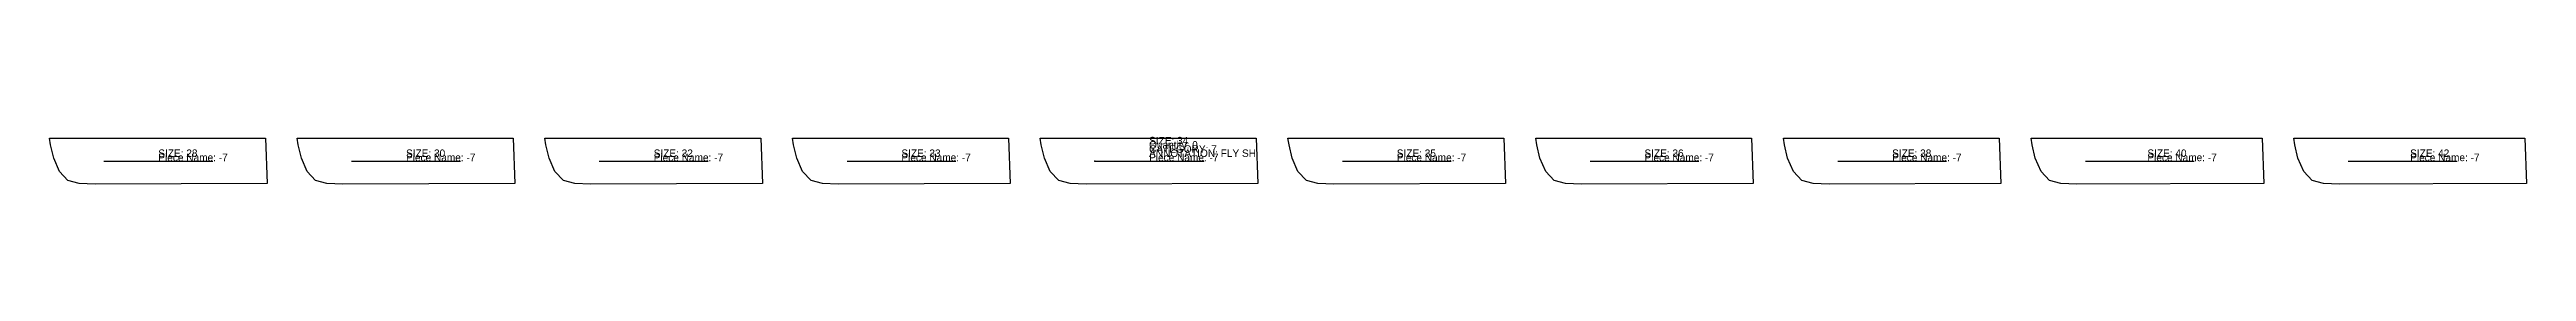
# Model space of a CAD drawing. Extents: x 0 to 2576, y 0 to 49.
# Drawn here: x 1767.4 to 1849.7, y 0 to 1.6 of the extents above; entities that cross this region are included whole.
import ezdxf

# ---------------------------------------------------------------- set-up
doc = ezdxf.new("R2010")
doc.units = 0

# ---------------------------------------------------------------- blocks, each defined once
blk = doc.blocks.new('1111-7_28')
at = {"layer": '1'}
blk.add_lwpolyline([(7.2219, 0.0232), (1.5174, 0), (0.988, 0.0291), (0.6113, 0.1229), (0.3319, 0.4231), (0.138, 0.8705), (0.034, 1.3145), (0, 1.5362), (7.1668, 1.5362), (7.2219, 0.0232)], close=True, dxfattribs=at)
at = {"layer": '5'}
blk.add_line((1.8055, 0.7681), (5.4164, 0.7681), dxfattribs=at)
at = {"layer": '7'}
blk.add_line((1.8055, 0.7681), (5.4164, 0.7681), dxfattribs=at)
at = {"layer": '1'}
for s, p in [('SIZE: 28', (3.6109, 0.9081)), ('Piece Name: -7', (3.6109, 0.7681))]:
    blk.add_text(s, height=0.25, dxfattribs=at).set_placement(p)
blk = doc.blocks.new('1111-7_30')
at = {"layer": '1'}
blk.add_lwpolyline([(7.2219, 0.0232), (1.5174, 0), (0.988, 0.0291), (0.6113, 0.1229), (0.3319, 0.4231), (0.138, 0.8705), (0.034, 1.3145), (0, 1.5362), (7.1668, 1.5362), (7.2219, 0.0232)], close=True, dxfattribs=at)
at = {"layer": '5'}
blk.add_line((1.8055, 0.7681), (5.4164, 0.7681), dxfattribs=at)
at = {"layer": '7'}
blk.add_line((1.8055, 0.7681), (5.4164, 0.7681), dxfattribs=at)
at = {"layer": '1'}
for s, p in [('SIZE: 30', (3.6109, 0.9081)), ('Piece Name: -7', (3.6109, 0.7681))]:
    blk.add_text(s, height=0.25, dxfattribs=at).set_placement(p)
blk = doc.blocks.new('1111-7_32')
at = {"layer": '1'}
blk.add_lwpolyline([(7.2219, 0.0232), (1.5174, 0), (0.988, 0.0291), (0.6113, 0.1229), (0.3319, 0.4231), (0.138, 0.8705), (0.034, 1.3145), (0, 1.5362), (7.1668, 1.5362), (7.2219, 0.0232)], close=True, dxfattribs=at)
at = {"layer": '5'}
blk.add_line((1.8055, 0.7681), (5.4164, 0.7681), dxfattribs=at)
at = {"layer": '7'}
blk.add_line((1.8055, 0.7681), (5.4164, 0.7681), dxfattribs=at)
at = {"layer": '1'}
for s, p in [('SIZE: 32', (3.6109, 0.9081)), ('Piece Name: -7', (3.6109, 0.7681))]:
    blk.add_text(s, height=0.25, dxfattribs=at).set_placement(p)
blk = doc.blocks.new('1111-7_33')
at = {"layer": '1'}
blk.add_lwpolyline([(7.2219, 0.0232), (1.5174, 0), (0.988, 0.0291), (0.6113, 0.1229), (0.3319, 0.4231), (0.138, 0.8705), (0.034, 1.3145), (0, 1.5362), (7.1668, 1.5362), (7.2219, 0.0232)], close=True, dxfattribs=at)
at = {"layer": '5'}
blk.add_line((1.8055, 0.7681), (5.4164, 0.7681), dxfattribs=at)
at = {"layer": '7'}
blk.add_line((1.8055, 0.7681), (5.4164, 0.7681), dxfattribs=at)
at = {"layer": '1'}
for s, p in [('SIZE: 33', (3.6109, 0.9081)), ('Piece Name: -7', (3.6109, 0.7681))]:
    blk.add_text(s, height=0.25, dxfattribs=at).set_placement(p)
blk = doc.blocks.new('1111-7_34')
at = {"layer": '1'}
blk.add_lwpolyline([(7.2219, 0.0232), (1.5174, 0), (0.988, 0.0291), (0.6113, 0.1229), (0.3319, 0.4231), (0.138, 0.8705), (0.034, 1.3145), (0, 1.5362), (7.1668, 1.5362), (7.2219, 0.0232)], close=True, dxfattribs=at)
at = {"layer": '2'}
for p in [(1.8055, 0.7681), (5.4164, 0.7681)]:
    blk.add_point(p, dxfattribs=at)
at = {"layer": '5'}
blk.add_line((1.8055, 0.7681), (5.4164, 0.7681), dxfattribs=at)
at = {"layer": '7'}
blk.add_line((1.8055, 0.7681), (5.4164, 0.7681), dxfattribs=at)
at = {"layer": '1'}
for s, p in [('ANNOTATION: FLY SH', (3.6109, 0.9081)), ('SIZE: 34', (3.6109, 1.3281)), ('Quantity: 0', (3.6109, 1.1881)), ('CATEGORY: 7', (3.6109, 1.0481)), ('Piece Name: -7', (3.6109, 0.7681))]:
    blk.add_text(s, height=0.25, dxfattribs=at).set_placement(p)
blk = doc.blocks.new('1111-7_35')
at = {"layer": '1'}
blk.add_lwpolyline([(7.2219, 0.0232), (1.5174, 0), (0.988, 0.0291), (0.6113, 0.1229), (0.3319, 0.4231), (0.138, 0.8705), (0.034, 1.3145), (0, 1.5362), (7.1668, 1.5362), (7.2219, 0.0232)], close=True, dxfattribs=at)
at = {"layer": '5'}
blk.add_line((1.8055, 0.7681), (5.4164, 0.7681), dxfattribs=at)
at = {"layer": '7'}
blk.add_line((1.8055, 0.7681), (5.4164, 0.7681), dxfattribs=at)
at = {"layer": '1'}
for s, p in [('SIZE: 35', (3.6109, 0.9081)), ('Piece Name: -7', (3.6109, 0.7681))]:
    blk.add_text(s, height=0.25, dxfattribs=at).set_placement(p)
blk = doc.blocks.new('1111-7_36')
at = {"layer": '1'}
blk.add_lwpolyline([(7.2219, 0.0232), (1.5174, 0), (0.988, 0.0291), (0.6113, 0.1229), (0.3319, 0.4231), (0.138, 0.8705), (0.034, 1.3145), (0, 1.5362), (7.1668, 1.5362), (7.2219, 0.0232)], close=True, dxfattribs=at)
at = {"layer": '5'}
blk.add_line((1.8055, 0.7681), (5.4164, 0.7681), dxfattribs=at)
at = {"layer": '7'}
blk.add_line((1.8055, 0.7681), (5.4164, 0.7681), dxfattribs=at)
at = {"layer": '1'}
for s, p in [('SIZE: 36', (3.6109, 0.9081)), ('Piece Name: -7', (3.6109, 0.7681))]:
    blk.add_text(s, height=0.25, dxfattribs=at).set_placement(p)
blk = doc.blocks.new('1111-7_38')
at = {"layer": '1'}
blk.add_lwpolyline([(7.2219, 0.0232), (1.5174, 0), (0.988, 0.0291), (0.6113, 0.1229), (0.3319, 0.4231), (0.138, 0.8705), (0.034, 1.3145), (0, 1.5362), (7.1668, 1.5362), (7.2219, 0.0232)], close=True, dxfattribs=at)
at = {"layer": '5'}
blk.add_line((1.8055, 0.7681), (5.4164, 0.7681), dxfattribs=at)
at = {"layer": '7'}
blk.add_line((1.8055, 0.7681), (5.4164, 0.7681), dxfattribs=at)
at = {"layer": '1'}
for s, p in [('SIZE: 38', (3.6109, 0.9081)), ('Piece Name: -7', (3.6109, 0.7681))]:
    blk.add_text(s, height=0.25, dxfattribs=at).set_placement(p)
blk = doc.blocks.new('1111-7_40')
at = {"layer": '1'}
blk.add_lwpolyline([(7.7219, 0.0232), (1.5174, 0), (0.988, 0.0291), (0.6113, 0.1229), (0.3319, 0.4231), (0.138, 0.8705), (0.034, 1.3145), (0, 1.5362), (7.6668, 1.5362), (7.7219, 0.0232)], close=True, dxfattribs=at)
at = {"layer": '5'}
blk.add_line((1.8055, 0.7681), (5.4164, 0.7681), dxfattribs=at)
at = {"layer": '7'}
blk.add_line((1.8055, 0.7681), (5.4164, 0.7681), dxfattribs=at)
at = {"layer": '1'}
for s, p in [('SIZE: 40', (3.8609, 0.9081)), ('Piece Name: -7', (3.8609, 0.7681))]:
    blk.add_text(s, height=0.25, dxfattribs=at).set_placement(p)
blk = doc.blocks.new('1111-7_42')
at = {"layer": '1'}
blk.add_lwpolyline([(7.7219, 0.0232), (1.5174, 0), (0.988, 0.0291), (0.6113, 0.1229), (0.3319, 0.4231), (0.138, 0.8705), (0.034, 1.3145), (0, 1.5362), (7.6668, 1.5362), (7.7219, 0.0232)], close=True, dxfattribs=at)
at = {"layer": '5'}
blk.add_line((1.8055, 0.7681), (5.4164, 0.7681), dxfattribs=at)
at = {"layer": '7'}
blk.add_line((1.8055, 0.7681), (5.4164, 0.7681), dxfattribs=at)
at = {"layer": '1'}
for s, p in [('SIZE: 42', (3.8609, 0.9081)), ('Piece Name: -7', (3.8609, 0.7681))]:
    blk.add_text(s, height=0.25, dxfattribs=at).set_placement(p)

msp = doc.modelspace()

# ---------------------------------------------------------------- block references
at = {"layer": '1'}
for name, p in [('1111-7_28', (1767.438, 0)), ('1111-7_30', (1775.6599, 0)), ('1111-7_32', (1783.8818, 0)), ('1111-7_33', (1792.1037, 0)), ('1111-7_34', (1800.3256, 0)), ('1111-7_35', (1808.5475, 0)), ('1111-7_36', (1816.7694, 0)), ('1111-7_38', (1824.9913, 0)), ('1111-7_40', (1833.2132, 0)), ('1111-7_42', (1841.9351, 0))]:
    msp.add_blockref(name, p, dxfattribs=at)

doc.saveas('drawing.dxf')
